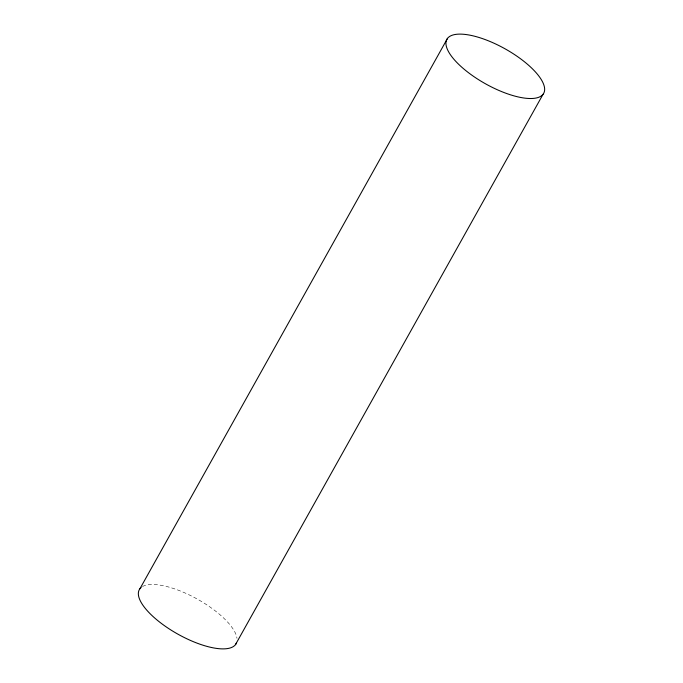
<?xml version="1.0" encoding="UTF-8"?>
<svg xmlns="http://www.w3.org/2000/svg" width="683" height="683" viewBox="0 0 683 683"><rect width="100%" height="100%" fill="white"/><g stroke="black" fill="none" stroke-linecap="round" stroke-linejoin="round"><path stroke-width="0.51" stroke-dasharray="3.42 2.56" d="M142.482 586.56A55.417 20.038 29.2 0 1 196.38 598.581A55.417 20.038 29.2 0 1 236.975 638.357"/><path stroke-width="1.02" d="M139.947 588.712L447.536 38.342M235.464 644.658L543.053 94.288A55.417 20.038 29.2 0 0 482.207 38.513A55.417 20.038 29.2 0 0 460.624 66.149A55.417 20.038 29.2 0 0 543.053 94.288M236.506 642.831A55.417 20.038 29.2 0 1 175.873 633.004A55.417 20.038 29.2 0 1 141.074 587.542"/></g></svg>
